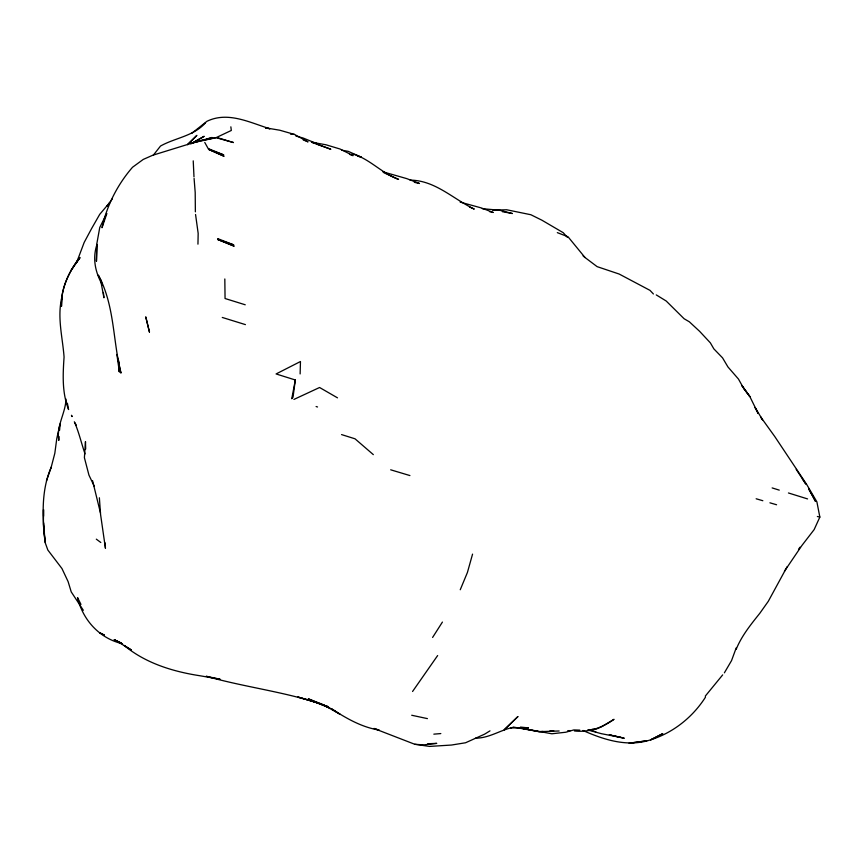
<?xml version="1.0" encoding="UTF-8"?>
<svg xmlns="http://www.w3.org/2000/svg" width="863" height="863" viewBox="0 0 863 863"><rect width="100%" height="100%" fill="white"/><g stroke="black" fill="none" stroke-linecap="round" stroke-linejoin="round"><path stroke-width="1.29" d="M61.532 306.3C60.82 288.404 69.008 271.543 79.601 257.562M217.994 238.727L217.983 239.558L233.97 246.095L217.983 239.558L233.744 244.876L217.994 238.727L218.08 239.547M197.951 244.164L198.166 233.366L195.556 214.499M300.13 373.938L300.464 361.521L276.095 373.949L295.329 379.99L293.032 397.163L291.77 398.728L295.329 379.99M65.998 399.062C65.556 413.291 56.203 425.75 58.803 440.4L59.094 436.602M59.59 430.259L59.989 425.189M46.451 480.896L51.262 467.11C40.885 490.777 42.557 517.196 45.049 542.288L47.832 550.022L61.963 568.555L68.123 581.651L71.23 591.899L83.344 610.292M61.478 306.128L62.093 296.397C56.839 316.581 62.568 336.861 64.067 357.034C62.87 374.671 61.942 392.697 68.576 409.537L67.357 403.15M61.478 299.558C63.107 284.046 70.194 269.817 79.925 257.81L70.766 270.788M60.086 423.927L56.796 438.447L54.822 453.302L51.079 467.681M472.557 554.122L467.422 572.46L460.249 589.742M106.785 213.722L102.017 227.724C106.915 205.383 117.53 184.499 132.535 167.249L143.247 159.428L152.74 155.243L199.601 140.766L216.041 137.67L231.306 130.464L230.853 126.829M736.236 647.843L731.533 660.627L724.381 672.827M736.204 649.267C741.63 635.815 750.918 624.424 759.882 613.194L768.286 601.328L787.121 566.732M656.258 294.898L666.193 301.004L684.089 318.727L689.364 321.813L699.677 331.381L710.368 342.87L713.852 348.868L722.547 357.854L727.951 366.958L738.469 379.062L743.928 388.846L749.893 396.635L741.964 385.642L749.871 396.624L758.145 413.431L755.082 407.487L762.579 419.86L760.745 417.045L774.834 436.635L806.657 484.413L816.883 501.835L819.85 517.077L814.143 529.602L801.878 545.513L784.456 571.241M106.634 213.603L99.752 227.498L96.785 243.992L96.451 261.295L97.001 244.391C92.212 258.49 95.318 272.406 102.384 284.941L100.593 279.957L103.938 297.778L103.398 292.46M79.676 257.444L76.785 262.072L84.175 242.449L91.618 228.522L99.741 214.315L109.774 202.46M432.6 637.444L442.417 622.072M437.638 655.556L412.568 691.479M798.512 549.332L800.023 547.196M705.492 697.142C692.827 717.067 673.323 732.676 650.756 739.785C627.757 747.444 604.262 739.915 582.967 730.486M109.925 202.417L107.088 206.225L112.276 198.911M153.183 155.34L160.529 146.03C175.318 137.735 193.549 136.246 205.523 122.805M705.244 696.171L722.676 674.888M187.649 144.736L196.872 135.372L187.821 144.164M191.554 133.474L206.937 121.295C227.908 111.133 249.698 122.546 269.968 128.792L265.556 127.918M489.99 730.853L484.682 734.122L465.567 742.763L451.446 745.049L429.612 746.409L414.79 744.284L373.916 728.458L379.105 730.055C361.737 727.293 346.203 718.264 331.629 708.847L339.936 714.186L322.676 704.435L308.318 698.836L329.396 707.746M190.852 143.894L204.175 136.311L191.554 143.431M293.927 399.429L319.58 387.498L337.487 397.832M204.596 140.033L212.147 137.476L193.441 142.719L198.468 141.597M200.971 141.036L216.041 137.67L233.442 142.546L217.897 137.8M208.781 149.31L208.609 148.738L223.744 154.909L208.598 149.342L223.862 156.171L208.598 149.342L204.758 142.438M559.148 730.983L539.008 731.662L513.075 727.013M475.491 738.189C488.652 738.21 499.526 730.637 511.899 727.563L510.702 727.941L528.469 727.897L520.465 727.088M641.36 741.565L646.851 740.778L629.062 743.205L640.13 741.738M492.676 210.173L506.667 209.763L530.874 214.736L541.921 220.205L563.237 232.697L567.325 237.314M433.83 734.154L440.82 733.572M543.032 731.425L539.008 731.662L520.292 727.994L551.867 733.777L565.761 732.234L573.841 729.925L579.796 730.13M549.742 731.026L553.766 730.788M427.703 743.755L436.743 743.377L423.625 744.888L414.79 744.284M592.126 729.203L596.106 729.127L601.533 726.786L614.025 719.321C602.309 727.638 588.922 732.676 574.402 730.939M493.55 210.054L500.238 210.389L512.352 213.528L502.331 211.672M567.778 730.637L570.432 730.627M290.497 134.143L294.477 134.434L308.048 141.877L303.204 139.914M482.277 208.684L496.84 210M410.108 180.14C435.06 180.259 453.043 198.922 474.262 209.094L469.504 206.969M265.545 127.832L279.795 130.227L294.477 134.434M819.85 517.077L817.358 516.484M352.115 153.841C369.256 158.328 381.77 173.431 398.577 179.396L383.873 172.729M341.726 150.194L348.21 151.349L361.36 157.152L357.455 156.149M621.209 737.541L601.295 733.669L587.649 729.936M121.521 643.302L114.261 639.796L114.822 639.904M595.804 731.824L588.987 729.548M411.705 715.254L427.422 718.62M414.305 182.309L419.472 183.485L406.721 178.609L382.622 171.737M611.727 735.319L609.321 734.769L624.262 738.253L612.935 735.6M489.494 211.597L493.237 212.492L481.295 207.929L460.152 202.104M313.614 701.608L297.811 696.97L315.373 702.18C279.612 691.166 242.244 686.484 206.246 676.279L220.087 679.224L199.633 675.707C172.6 671.5 145.523 663.162 124.143 645.438L131.349 649.936M312.061 142.406L330.831 149.256L316.311 143.948M295.912 136.041L303.172 138.048L317.055 143.679L311.467 142.179L326.052 144.801L340.022 149.008L353.118 155.653L349.526 154.369M762.838 500.723L756.15 498.771M776.581 504.758L769.925 502.816M390.68 469.806L409.925 475.567M222.276 317.455L245.426 324.617M245.232 304.779L225.06 298.512L224.822 278.965M807.574 498.922L788.437 492.967M772.148 487.919L779.267 490.13M341.554 434.585L355.017 438.803L373.334 454.628M316.106 406.527L317.541 406.98M308.22 699.861L328.404 706.765M328.415 706.754L315.901 702.331L330.421 708.34M122.492 643.733C99.633 638.577 82.859 620.098 77.53 597.584L80.971 604.391M557.315 232.632L568.016 236.764L585.017 257.519L597.11 266.635L619.17 274.046L650.001 290.367L653.41 293.981M114.261 639.796L121.327 643.086M104.445 635.082L99.871 632.87L104.25 635.146M121.575 643.313L115.577 640.4L131.187 649.871M96.311 539.159L100.809 542.493M583.086 255.901L585.017 257.519M796.204 469.375L805.837 484.067L802.374 478.792M101.64 281.942L98.328 275.168C114.801 305.448 112.697 340.615 120.982 373.107L116.872 354.445L119.374 371.856L118.986 366.851M74.995 422.913L76.3 425.2M94.261 486.257L88.954 475.135L84.401 457.692L85.48 441.629L85.674 449.051M74.337 421.77C78.975 432.266 81.316 443.097 85.038 453.938M100.475 512.989L92.568 480.669M194.089 178.436L195.2 192.492L195.372 211.834M118.458 360.195L118.663 362.784M118.965 366.667L119.374 371.856M118.501 360.605L118.695 363.107M99.374 497.778L100.572 514.477L105.437 548.253L105.135 542.903M193.226 160.852L193.992 176.904M43.582 516.214L43.528 509.58L43.355 524.607L45.038 542.007L43.646 522.849M517.843 716.635L504.316 729.71L517.843 716.635M662.644 733.701L650.756 739.785L662.644 733.701M814.51 499.407L808.545 488.587L815.513 501.392L814.51 499.407M72.028 416.505L71.5 415.383L72.028 416.505M149.45 332.061L145.804 317.055L149.45 332.061"/></g></svg>
